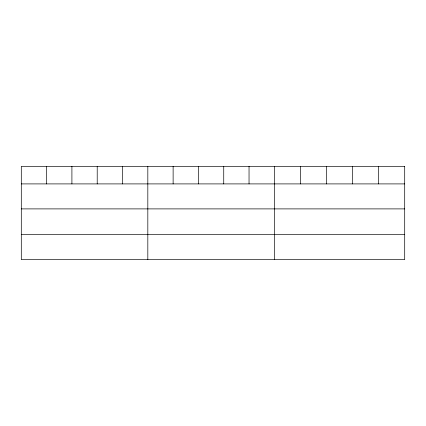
<?xml version="1.0" encoding="UTF-8"?>
<svg xmlns="http://www.w3.org/2000/svg" width="426" height="426" viewBox="0 0 426 426"><rect width="100%" height="100%" fill="white"/><g stroke="black" fill="none" stroke-linecap="round" stroke-linejoin="round"><path stroke-width="0.64" d="M21.3 183.904L404.7 183.904M21.3 208.894L404.7 208.894M21.3 234.641L404.7 234.641M378.629 166.364L378.629 183.904M352.558 166.364L352.558 183.904M326.486 166.364L326.486 183.904M300.415 166.364L300.415 183.904M274.344 166.364L274.344 259.636M249.04 166.364L249.04 183.904M223.735 166.364L223.735 183.904M198.431 166.364L198.431 183.904M173.126 166.364L173.126 183.904M147.822 166.364L147.822 259.636M122.518 166.364L122.518 183.904M97.213 166.364L97.213 183.904M71.909 166.364L71.909 183.904M46.604 166.364L46.604 183.904M404.7 166.364L21.3 166.364L21.3 259.636L404.7 259.636L404.7 166.364"/></g></svg>
